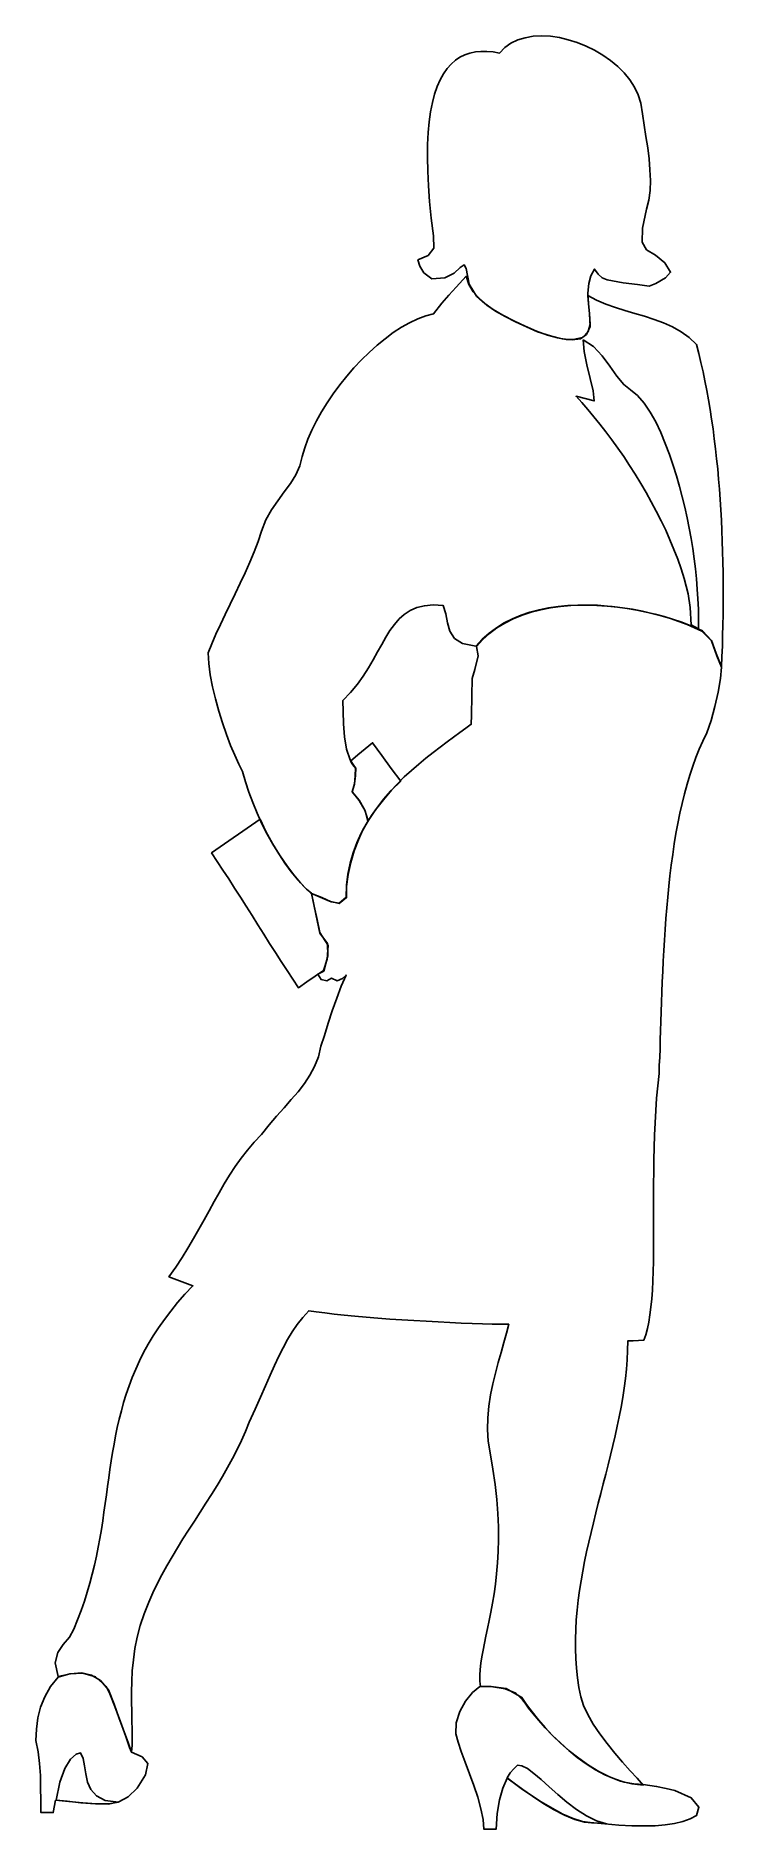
# Model space of a CAD drawing. Extents: x 436 to 505, y -9 to 170.
import ezdxf

# ---------------------------------------------------------------- set-up
doc = ezdxf.new("R2010")
doc.units = 0
doc.header["$MEASUREMENT"] = 0
doc.layers.add('LAYER_1', color=7, linetype='CONTINUOUS')

msp = doc.modelspace()

# ---------------------------------------------------------------- linework, layer by layer
at = {"layer": 'LAYER_1', "linetype": 'CONTINUOUS'}
for points in [[(491.25, 144.23), (491.31, 143.2), (491.43, 142.16), (491.49, 141.13), (491.28, 140.42), (490.72, 139.79), (489.79, 139.6), (489.11, 139.61), (488.25, 139.77), (487.24, 140.05), (486.14, 140.44), (485.01, 140.92), (483.87, 141.45), (482.8, 142.02), (481.83, 142.61), (481, 143.19), (480.17, 143.93), (479.42, 145.11), (479.14, 146.69), (478.94, 147.04), (478.55, 146.77), (477.92, 146.23), (476.99, 145.74), (475.72, 145.64), (474.91, 146.26), (474.51, 146.9), (474.33, 147.55), (475.33, 147.97), (475.9, 148.7), (475.88, 149.92), (475.66, 151.69), (475.49, 153.36), (475.37, 154.92), (475.3, 156.38), (475.27, 157.75), (475.29, 159.03), (475.35, 160.21), (475.45, 161.3), (475.59, 162.3), (475.77, 163.22), (475.99, 164.05), (476.25, 164.81), (476.54, 165.48), (476.87, 166.07), (477.23, 166.59), (477.63, 167.04), (478.06, 167.42), (478.51, 167.72), (479, 167.97), (479.51, 168.14), (480.05, 168.26), (480.61, 168.31), (481.2, 168.31), (481.81, 168.25), (482.44, 168.14), (482.97, 168.68), (483.59, 169.11), (484.27, 169.44), (485.02, 169.67), (485.82, 169.81), (486.66, 169.85), (487.53, 169.81), (488.42, 169.68), (489.31, 169.47), (490.2, 169.19), (491.08, 168.84), (491.93, 168.42), (492.75, 167.94), (493.52, 167.4), (494.23, 166.81), (494.87, 166.16), (495.44, 165.47), (495.91, 164.74), (496.28, 163.97), (496.54, 163.16), (496.7, 162.07), (496.87, 160.96), (497.05, 159.84), (497.22, 158.71), (497.36, 157.59), (497.45, 156.5), (497.49, 155.45), (497.46, 154.44), (497.33, 153.48), (497.11, 152.6), (496.7, 150.69), (496.67, 149.3), (497.11, 148.55), (498, 148), (498.94, 147.23), (499.5, 146.31), (499, 145.75), (498.04, 145.17), (497.36, 144.91), (496.21, 145.1), (494.77, 145.26), (493.17, 145.56), (492.7, 145.74), (492.27, 146.1), (491.93, 146.62), (491.55, 145.95), (491.35, 145.2), (491.25, 144.23)], [(491.25, 143.98), (492.13, 143.51), (493.05, 143.12), (494, 142.78), (494.96, 142.48), (495.93, 142.2), (496.9, 141.92), (497.86, 141.61), (498.79, 141.27), (499.69, 140.87), (500.55, 140.38), (501.35, 139.8), (502.09, 139.11), (502.31, 138.22), (502.53, 137.32), (502.74, 136.4), (502.93, 135.48), (503.11, 134.54), (503.28, 133.6), (503.44, 132.64), (503.59, 131.67), (503.73, 130.7), (503.86, 129.72), (503.98, 128.72), (504.09, 127.72), (504.2, 126.72), (504.29, 125.71), (504.37, 124.69), (504.44, 123.67), (504.51, 122.64), (504.56, 121.6), (504.61, 120.57), (504.65, 119.53), (504.69, 118.49), (504.71, 117.44), (504.73, 116.4), (504.74, 115.35), (504.74, 114.3), (504.74, 113.25), (504.73, 112.21), (504.71, 111.16), (504.69, 110.11), (504.66, 109.07), (504.62, 108.03), (504.58, 106.99), (504.03, 108.33), (503.57, 109.63), (502.69, 110.59), (502.01, 110.89), (501.29, 111.19), (500.52, 111.48), (499.7, 111.75), (498.86, 112.01), (497.97, 112.25), (497.06, 112.46), (496.13, 112.65), (495.17, 112.82), (494.2, 112.95), (493.22, 113.06), (492.23, 113.13), (491.24, 113.16), (490.25, 113.15), (489.27, 113.1), (488.3, 113.01), (487.34, 112.87), (486.4, 112.68), (485.49, 112.44), (484.6, 112.14), (483.75, 111.79), (482.93, 111.37), (482.15, 110.9), (481.42, 110.36), (480.74, 109.75), (480.11, 109.07), (480.11, 109.07), (478.77, 109.31), (477.96, 109.83), (477.51, 110.56), (477.28, 111.4), (477.1, 112.28), (476.83, 113.12), (475.84, 113.17), (474.97, 113.09), (474.21, 112.9), (473.55, 112.62), (472.97, 112.23), (472.45, 111.77), (471.98, 111.22), (471.54, 110.62), (471.13, 109.95), (470.72, 109.24), (470.31, 108.48), (469.87, 107.7), (469.4, 106.9), (468.88, 106.08), (468.29, 105.26), (467.62, 104.45), (466.85, 103.66), (466.86, 102.55), (466.9, 101.31), (467.01, 100.03), (467.22, 98.81), (467.57, 97.74), (468.09, 96.91), (468.08, 96.14), (468, 95.3), (467.78, 94.54), (468.46, 93.7), (469.07, 92.66), (469.33, 91.6), (468.85, 90.76), (468.39, 89.77), (467.97, 88.67), (467.63, 87.5), (467.37, 86.31), (467.22, 85.13), (467.22, 84.01), (466.47, 83.44), (465.52, 83.67), (463.66, 84.45), (463, 85.08), (462.35, 85.8), (461.7, 86.59), (461.07, 87.46), (460.45, 88.38), (459.87, 89.35), (459.31, 90.35), (458.78, 91.38), (458.3, 92.43), (457.86, 93.48), (457.47, 94.52), (457.13, 95.56), (456.86, 96.56), (456.48, 97.31), (456.07, 98.19), (455.65, 99.18), (455.24, 100.27), (454.84, 101.41), (454.47, 102.6), (454.14, 103.81), (453.85, 105.02), (453.63, 106.2), (453.49, 107.32), (453.43, 108.38), (453.79, 109.29), (454.19, 110.24), (454.64, 111.22), (455.11, 112.22), (455.61, 113.24), (456.11, 114.27), (456.61, 115.32), (457.1, 116.37), (457.57, 117.42), (458, 118.47), (458.4, 119.5), (458.74, 120.52), (459.18, 121.63), (459.74, 122.63), (460.37, 123.55), (461.01, 124.42), (461.63, 125.26), (462.17, 126.12), (462.57, 127.01), (462.79, 127.96), (463.04, 128.82), (463.37, 129.69), (463.76, 130.58), (464.21, 131.49), (464.72, 132.39), (465.28, 133.3), (465.89, 134.19), (466.54, 135.08), (467.23, 135.94), (467.94, 136.77), (468.69, 137.57), (469.46, 138.32), (470.25, 139.04), (471.05, 139.69), (471.86, 140.29), (472.68, 140.82), (473.49, 141.28), (474.3, 141.66), (475.1, 141.95), (475.88, 142.15), (476.72, 143.22), (477.4, 144.01), (478.13, 144.81), (479.14, 145.91), (479.4, 145.09), (479.84, 144.34), (480.45, 143.65), (481.2, 143.03), (482.06, 142.44), (483.03, 141.9), (484.06, 141.38), (485.14, 140.88), (486.24, 140.38), (487.54, 139.97), (488.7, 139.68), (489.7, 139.56), (490.51, 139.69), (491.11, 140.11), (491.49, 140.91), (491.43, 142.15), (491.31, 143.17), (491.25, 143.98)], [(490.78, 139.56), (490.89, 138.41), (491.17, 137.08), (491.5, 135.72), (491.78, 134.48), (491.89, 133.49), (490.09, 133.96), (490.67, 133.32), (491.26, 132.64), (491.86, 131.92), (492.46, 131.18), (493.06, 130.41), (493.65, 129.61), (494.25, 128.79), (494.83, 127.94), (495.41, 127.07), (495.97, 126.19), (496.53, 125.28), (497.06, 124.37), (497.58, 123.44), (498.08, 122.5), (498.56, 121.55), (499.02, 120.6), (499.44, 119.64), (499.84, 118.68), (500.21, 117.72), (500.55, 116.76), (500.85, 115.8), (501.25, 114.29), (501.47, 112.9), (501.54, 111.17), (502.3, 110.79), (502.3, 111.77), (502.27, 112.76), (502.23, 113.76), (502.16, 114.75), (502.08, 115.76), (501.98, 116.76), (501.86, 117.77), (501.72, 118.78), (501.55, 119.8), (501.37, 120.83), (501.16, 121.85), (500.93, 122.89), (500.67, 123.93), (500.39, 124.97), (500.08, 126.02), (499.75, 127.07), (499.38, 128.15), (498.97, 129.25), (498.52, 130.34), (498.02, 131.4), (497.48, 132.38), (496.87, 133.27), (496.22, 134.02), (495.5, 134.6), (494.83, 135.11), (494.16, 135.94), (493.46, 136.95), (492.69, 137.99), (491.81, 138.91), (490.78, 139.56)], [(480.17, 109.02), (480.78, 109.71), (481.46, 110.33), (482.19, 110.88), (482.98, 111.36), (483.82, 111.78), (484.7, 112.14), (485.62, 112.44), (486.57, 112.68), (487.54, 112.87), (488.54, 113.01), (489.56, 113.1), (490.58, 113.14), (491.62, 113.13), (492.65, 113.09), (493.68, 113.01), (494.7, 112.89), (495.71, 112.73), (496.69, 112.54), (497.65, 112.33), (498.58, 112.08), (499.48, 111.82), (500.33, 111.53), (501.14, 111.22), (501.9, 110.89), (502.6, 110.55), (503.59, 109.59), (504.12, 108.11), (504.58, 106.96), (504.47, 105.85), (504.24, 104.49), (503.92, 103.04), (503.54, 101.64), (503.13, 100.44), (502.72, 99.59), (502.36, 98.79), (502.03, 97.96), (501.71, 97.1), (501.41, 96.21), (501.14, 95.3), (500.88, 94.36), (500.65, 93.39), (500.43, 92.41), (500.23, 91.41), (500.04, 90.39), (499.87, 89.36), (499.71, 88.32), (499.57, 87.26), (499.44, 86.2), (499.32, 85.14), (499.22, 84.07), (499.12, 82.99), (499.03, 81.92), (498.96, 80.85), (498.89, 79.79), (498.83, 78.73), (498.77, 77.68), (498.72, 76.64), (498.68, 75.61), (498.64, 74.6), (498.61, 73.61), (498.57, 72.63), (498.54, 71.68), (498.51, 70.75), (498.48, 69.84), (498.45, 68.96), (498.42, 68.11), (498.38, 67.29), (498.35, 66.51), (498.22, 65.28), (498.11, 64.05), (498.02, 62.81), (497.96, 61.58), (497.9, 60.34), (497.86, 59.12), (497.84, 57.9), (497.82, 56.69), (497.81, 55.5), (497.81, 54.33), (497.81, 53.17), (497.81, 52.03), (497.81, 50.92), (497.81, 49.84), (497.8, 48.78), (497.79, 47.76), (497.77, 46.78), (497.73, 45.83), (497.69, 44.92), (497.63, 44.05), (497.55, 43.23), (497.45, 42.46), (497.34, 41.74), (497.19, 41.08), (497.03, 40.47), (496.83, 39.92), (496.83, 39.92), (496.3, 39.9), (495.76, 39.87), (495.23, 39.85), (495.21, 38.91), (495.17, 37.98), (495.1, 37.04), (495, 36.1), (494.88, 35.15), (494.73, 34.21), (494.57, 33.26), (494.39, 32.31), (494.19, 31.36), (493.98, 30.4), (493.76, 29.45), (493.53, 28.49), (493.29, 27.53), (493.05, 26.57), (492.8, 25.61), (492.55, 24.65), (492.3, 23.68), (492.06, 22.72), (491.82, 21.75), (491.58, 20.79), (491.36, 19.82), (491.14, 18.85), (490.94, 17.89), (490.75, 16.92), (490.58, 15.95), (490.43, 14.99), (490.3, 14.02), (490.19, 13.05), (490.1, 12.09), (490.05, 11.12), (490.02, 10.16), (490.02, 9.19), (490.05, 8.23), (490.12, 7.27), (490.23, 6.31), (490.37, 5.35), (490.56, 4.39), (490.56, 4.39), (490.82, 3.55), (491.25, 2.64), (491.8, 1.69), (492.46, 0.72), (493.18, -0.25), (493.95, -1.19), (494.72, -2.1), (495.47, -2.95), (496.17, -3.71), (496.78, -4.38), (495.64, -4.26), (494.52, -3.98), (493.42, -3.56), (492.36, -3.03), (491.33, -2.41), (490.35, -1.72), (489.41, -0.97), (488.54, -0.2), (487.74, 0.57), (487.01, 1.33), (486.37, 2.05), (485.81, 2.71), (485.36, 3.29), (485, 3.76), (484.76, 4.1), (484.09, 4.78), (483.03, 5.2), (481.8, 5.39), (480.57, 5.42), (480.51, 5.97), (480.5, 6.55), (480.53, 7.14), (480.6, 7.75), (480.69, 8.38), (480.81, 9.05), (480.95, 9.74), (481.1, 10.46), (481.27, 11.22), (481.44, 12.01), (481.6, 12.85), (481.77, 13.73), (481.92, 14.65), (482.06, 15.63), (482.17, 16.66), (482.27, 17.74), (482.33, 18.88), (482.36, 20.08), (482.34, 21.34), (482.29, 22.67), (482.18, 24.07), (482.02, 25.54), (481.8, 27.08), (481.51, 28.7), (481.51, 28.7), (481.34, 29.88), (481.27, 31.05), (481.29, 32.21), (481.4, 33.35), (481.57, 34.48), (481.79, 35.58), (482.05, 36.65), (482.33, 37.7), (482.61, 38.72), (482.89, 39.69), (483.15, 40.63), (483.37, 41.52), (482.59, 41.53), (481.71, 41.54), (480.75, 41.57), (479.73, 41.6), (478.64, 41.64), (477.51, 41.69), (476.34, 41.75), (475.14, 41.81), (473.93, 41.88), (472.72, 41.96), (471.51, 42.04), (470.33, 42.13), (469.17, 42.22), (468.05, 42.32), (466.98, 42.42), (465.98, 42.53), (465.04, 42.64), (464.2, 42.76), (463.44, 42.87), (463.44, 42.87), (462.84, 42.19), (462.3, 41.48), (461.8, 40.75), (461.34, 39.99), (460.89, 39.18), (460.46, 38.33), (460.03, 37.42), (459.59, 36.44), (459.13, 35.4), (458.63, 34.27), (458.09, 33.06), (457.5, 31.75), (457.15, 30.84), (456.75, 29.93), (456.32, 29.03), (455.86, 28.13), (455.36, 27.24), (454.85, 26.35), (454.31, 25.46), (453.75, 24.57), (453.19, 23.68), (452.62, 22.79), (452.05, 21.91), (451.47, 21.02), (450.91, 20.13), (450.36, 19.24), (449.82, 18.35), (449.3, 17.46), (448.81, 16.56), (448.34, 15.66), (447.91, 14.75), (447.52, 13.84), (447.52, 13.84), (447.04, 12.67), (446.65, 11.5), (446.35, 10.35), (446.13, 9.21), (445.97, 8.09), (445.86, 7), (445.8, 5.93), (445.78, 4.9), (445.78, 3.9), (445.8, 2.95), (445.83, 2.03), (445.85, 1.16), (445.85, 0.35), (445.84, -0.41), (445.79, -1.11), (445.47, -0.23), (445.05, 0.91), (444.57, 2.24), (444.04, 3.66), (443.49, 5.11), (442.7, 6.02), (441.81, 6.56), (440.81, 6.78), (439.7, 6.71), (438.46, 6.42), (438.18, 7.79), (438.44, 8.82), (438.99, 9.62), (439.6, 10.35), (440.03, 11.14), (440.41, 12.07), (440.77, 13), (441.09, 13.92), (441.38, 14.83), (441.64, 15.74), (441.88, 16.64), (442.1, 17.53), (442.29, 18.42), (442.47, 19.31), (442.63, 20.18), (442.78, 21.06), (442.91, 21.93), (443.04, 22.79), (443.16, 23.65), (443.28, 24.51), (443.4, 25.36), (443.52, 26.21), (443.64, 27.05), (443.76, 27.9), (443.9, 28.74), (444.04, 29.57), (444.2, 30.41), (444.37, 31.24), (444.56, 32.07), (444.77, 32.9), (445, 33.73), (445.26, 34.56), (445.54, 35.39), (445.85, 36.21), (446.2, 37.04), (446.57, 37.87), (446.99, 38.69), (447.44, 39.52), (447.94, 40.35), (448.47, 41.17), (449.06, 42), (449.69, 42.83), (450.37, 43.67), (451.11, 44.5), (451.9, 45.33), (451.9, 45.33), (449.51, 46.25), (450.19, 47.21), (450.82, 48.16), (451.41, 49.11), (451.97, 50.05), (452.5, 50.99), (453.02, 51.91), (453.52, 52.83), (454.01, 53.73), (454.51, 54.62), (455.03, 55.5), (455.56, 56.37), (456.11, 57.22), (456.7, 58.05), (457.33, 58.86), (458.01, 59.66), (458.74, 60.43), (459.49, 61.38), (460.24, 62.26), (460.99, 63.09), (461.71, 63.89), (462.38, 64.68), (463.01, 65.49), (463.56, 66.32), (464.03, 67.2), (464.41, 68.16), (464.66, 69.21), (465, 70.29), (465.38, 71.5), (465.79, 72.75), (466.23, 74.01), (466.69, 75.21), (467.16, 76.3), (466.82, 75.96), (466.28, 75.72), (465.7, 75.99), (465.24, 75.73), (464.67, 75.85), (464.35, 76.39), (464.96, 76.7), (465.34, 78.23), (465.32, 79.45), (464.55, 80.48), (463.73, 84.42), (464.74, 84.03), (465.67, 83.58), (466.48, 83.46), (467.16, 84.07), (467.21, 85.24), (467.35, 86.36), (467.57, 87.44), (467.87, 88.47), (468.24, 89.47), (468.67, 90.42), (469.16, 91.33), (469.7, 92.21), (470.29, 93.04), (470.92, 93.84), (471.58, 94.61), (472.26, 95.33), (472.96, 96.03), (473.68, 96.69), (474.4, 97.32), (475.12, 97.91), (475.84, 98.48), (476.54, 99.01), (477.23, 99.52), (477.88, 100), (478.51, 100.46), (479.1, 100.88), (479.64, 101.28), (479.64, 101.28), (479.66, 102.19), (479.7, 104.11), (479.73, 105.83), (479.98, 106.73), (480.33, 108.11), (480.17, 109.02)], [(467.62, 97.62), (468.35, 98.22), (469.08, 98.83), (469.81, 99.44), (470.74, 98.17), (471.67, 96.89), (472.62, 95.61), (471.7, 94.71), (470.88, 93.77), (470.11, 92.77), (469.37, 91.67), (469.03, 92.72), (468.46, 93.72), (467.76, 94.56), (468, 95.34), (468.1, 96.17), (468.15, 96.93), (467.93, 97.12), (467.76, 97.34), (467.62, 97.62)], [(458.59, 91.82), (453.76, 88.46), (454.32, 87.62), (454.89, 86.76), (455.47, 85.87), (456.05, 84.97), (456.63, 84.06), (457.21, 83.15), (457.8, 82.22), (458.38, 81.3), (458.97, 80.37), (459.55, 79.45), (460.13, 78.54), (460.71, 77.64), (461.29, 76.76), (461.86, 75.89), (462.42, 75.04), (463.26, 75.62), (464.09, 76.19), (464.92, 76.74), (465.29, 77.89), (465.37, 79.26), (464.54, 80.53), (464.28, 81.82), (463.99, 83.16), (463.73, 84.45), (463.23, 84.87), (462.63, 85.49), (461.97, 86.28), (461.26, 87.22), (460.54, 88.27), (459.84, 89.41), (459.18, 90.6), (458.59, 91.82)], [(438.48, 6.38), (437.72, 5.43), (437.15, 4.42), (436.73, 3.38), (436.46, 2.3), (436.31, 1.18), (436.25, 0.04), (436.48, -1.06), (436.62, -2.22), (436.7, -3.42), (436.73, -4.65), (436.74, -5.89), (436.76, -7.13), (437.98, -7.13), (438.22, -5.89), (439.55, -6.02), (440.95, -6.15), (442.31, -6.25), (443.49, -6.29), (444.51, -6.06), (445.46, -5.55), (446.35, -4.68), (447.19, -3.37), (447.4, -2.23), (446.83, -1.56), (445.79, -1.11), (445.6, -0.64), (445.21, 0.47), (444.69, 1.93), (444.13, 3.44), (443.62, 4.71), (443.25, 5.43), (442.18, 6.39), (440.93, 6.76), (439.64, 6.7), (438.48, 6.38)], [(480.51, 5.43), (479.78, 4.83), (479.08, 3.97), (478.5, 2.95), (478.14, 1.83), (478.09, 0.71), (478.32, -0.1), (478.65, -1.05), (479.04, -2.11), (479.47, -3.25), (479.89, -4.42), (480.28, -5.6), (480.6, -6.74), (480.82, -7.81), (480.89, -8.77), (482.13, -8.77), (482.22, -7.21), (482.45, -5.85), (482.79, -4.69), (483.21, -3.69), (483.81, -4.14), (484.61, -4.72), (485.55, -5.37), (486.6, -6.05), (487.69, -6.7), (488.77, -7.27), (489.8, -7.73), (490.73, -8.02), (491.49, -8.1), (492.96, -8.26), (494.34, -8.38), (495.63, -8.45), (496.84, -8.46), (497.95, -8.43), (498.97, -8.34), (499.9, -8.2), (500.72, -8), (501.46, -7.74), (502.09, -7.42), (502.33, -6.59), (501.56, -5.67), (499.93, -4.93), (499.06, -4.71), (498.11, -4.51), (496.78, -4.32), (495.83, -4.26), (494.87, -4.08), (493.91, -3.77), (492.96, -3.36), (492.02, -2.86), (491.1, -2.27), (490.21, -1.63), (489.35, -0.93), (488.52, -0.19), (487.74, 0.57), (487.01, 1.35), (486.33, 2.13), (485.71, 2.9), (485.16, 3.64), (484.69, 4.34), (483.11, 5.22), (481.64, 5.43), (480.51, 5.43)], [(438.26, -5.89), (438.64, -4.08), (439.15, -2.73), (439.72, -1.81), (440.26, -1.3), (440.7, -1.17), (440.97, -1.75), (441.11, -2.48), (441.23, -3.28), (441.41, -4.09), (441.73, -4.84), (442.29, -5.47), (443.17, -5.91), (444.48, -6.09), (443.52, -6.25), (442.2, -6.24), (440.74, -6.14), (439.36, -6), (438.26, -5.89)], [(484.25, -2.41), (483.88, -2.75), (483.53, -3.18), (483.23, -3.67), (483.92, -4.2), (484.77, -4.83), (485.73, -5.5), (486.77, -6.18), (487.85, -6.82), (488.92, -7.38), (489.96, -7.82), (490.92, -8.08), (491.62, -8.15), (492.36, -8.19), (493.11, -8.24), (492.11, -7.94), (491.12, -7.44), (490.14, -6.81), (489.18, -6.09), (488.27, -5.32), (487.41, -4.56), (486.61, -3.84), (485.88, -3.22), (485.24, -2.74), (484.69, -2.46), (484.25, -2.41)]]:
    msp.add_lwpolyline(points, dxfattribs=at)

doc.saveas('drawing.dxf')
